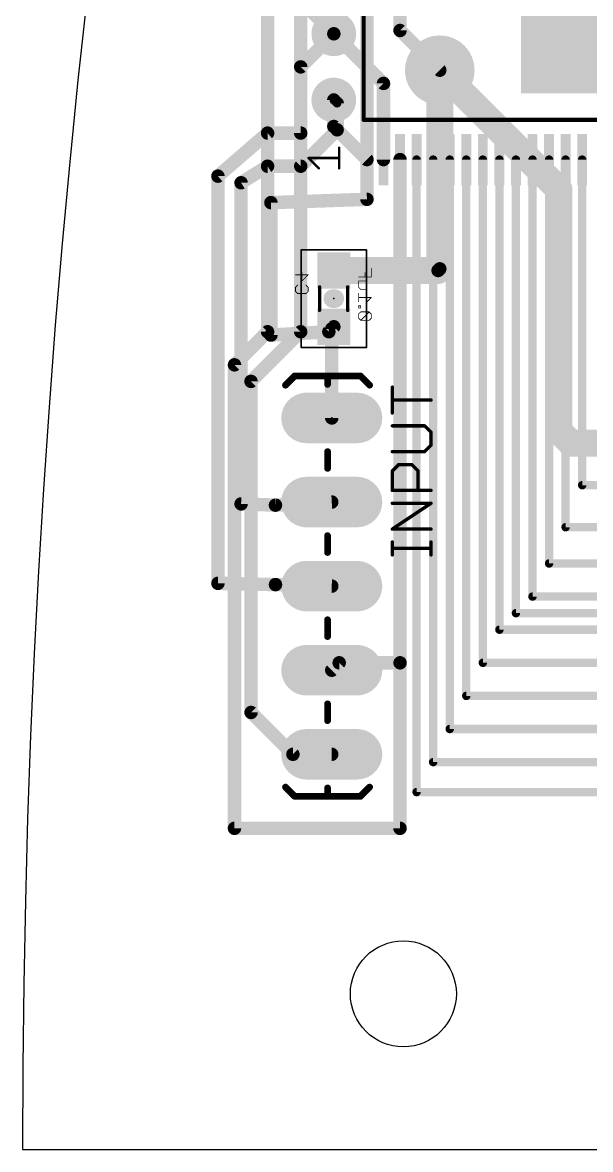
# Model space of a CAD drawing. Extents: x -46 to 149, y 1 to 263.
# Drawn here: x -46.4 to -29.25, y 1.3 to 35.34 of the extents above; entities that cross this region are included whole.
import ezdxf

# ---------------------------------------------------------------- set-up
doc = ezdxf.new("R2010")
doc.units = 0
for name, color, linetype in [('1', 22, 'CONTINUOUS'), ('16', 175, 'CONTINUOUS'), ('17', 82, 'CONTINUOUS'), ('18', 82, 'CONTINUOUS'), ('20', 7, 'CONTINUOUS'), ('21', 253, 'CONTINUOUS'), ('22', 253, 'CONTINUOUS'), ('23', 7, 'CONTINUOUS'), ('24', 7, 'CONTINUOUS'), ('25', 253, 'CONTINUOUS'), ('26', 253, 'CONTINUOUS'), ('28', 253, 'CONTINUOUS'), ('40', 175, 'CONTINUOUS'), ('52', 253, 'CONTINUOUS')]:
    doc.layers.add(name, color=color, linetype=linetype)

# ---------------------------------------------------------------- blocks, each defined once
blk = doc.blocks.new('RECT')
blk.add_solid([(-0.5, -0.5), (0.5, -0.5), (-0.5, 0.5), (0.5, 0.5)])
blk = doc.blocks.new('LONGP100')
at = {"const_width": 1}
blk.add_lwpolyline([(-0.5, 0), (0.5, 0)], dxfattribs=at)
at = {"const_width": 0.5}
for points in [[(-0.5, 0.25, 1), (-0.5, -0.25)], [(0.5, -0.25, 1), (0.5, 0.25)]]:
    blk.add_lwpolyline(points, format="xyb", dxfattribs=at)
blk = doc.blocks.new('ROUNDV')
at = {"const_width": 0.5}
blk.add_lwpolyline([(0, -0.25, 1), (0, 0.25, 1), (0, -0.25)], format="xyb", dxfattribs=at)

msp = doc.modelspace()

# ---------------------------------------------------------------- linework, layer by layer
at = {"layer": '1'}
for points, const_width in [([(-35, 38.75), (-35, 35.1)], 0.4064), ([(-39, 37), (-39, 26)], 0.4064), ([(-38, 26), (-38, 36)], 0.4064), ([(-37, 35), (-35.5, 33.5)], 0.4064), ([(-35, 35.1), (-33.8, 33.9)], 0.4064), ([(-35.5, 31.2), (-35.5, 33.5)], 0.4064), ([(-37, 33), (-37, 32.2)], 0.4064), ([(-37, 32.2), (-36, 31.2)], 0.4064), ([(-35, 31.2), (-35, 16)], 0.4064), ([(-34.5, 12.095), (-34.5, 31.2)], 0.254), ([(-34, 31.2), (-34, 13)], 0.254), ([(-33.5, 14), (-33.5, 31.2)], 0.254), ([(-33, 15), (-33, 31.2)], 0.254), ([(-32.5, 31.2), (-32.5, 16)], 0.254), ([(-32, 31.2), (-32, 17)], 0.254), ([(-31.5, 31.2), (-31.5, 17.5)], 0.254), ([(-31, 31.2), (-31, 18)], 0.254), ([(-30.5, 19), (-30.5, 31.2)], 0.254), ([(-30, 20.095), (-30, 31.2)], 0.254), ([(-29.5, 21.365), (-29.5, 31.2)], 0.254), ([(-39, 26), (-40, 25)], 0.4064), ([(-39.5, 24.5), (-38, 26)], 0.4064), ([(-40, 25), (-40, 11)], 0.4064), ([(-39.5, 14.5), (-39.5, 24.5)], 0.4064), ([(-16, 21.365), (-29.5, 21.365)], 0.254), ([(-16, 20.095), (-30, 20.095)], 0.254), ([(-27, 19), (-30.5, 19)], 0.254), ([(-31, 18), (-25, 18)], 0.254), ([(-31.5, 17.5), (-21.5, 17.5)], 0.254), ([(-32, 17), (-21, 17)], 0.254), ([(-36.838, 16), (-37.062, 15.776)], 0.4064), ([(-35, 16), (-36.838, 16)], 0.4064), ([(-35, 11), (-35, 16)], 0.4064), ([(-32.5, 16), (-20.5, 16)], 0.254), ([(-20, 15), (-33, 15)], 0.254), ([(-38.236, 13.236), (-39.5, 14.5)], 0.4064), ([(-19, 14), (-33.5, 14)], 0.254), ([(-37.062, 13.236), (-38.236, 13.236)], 0.4064), ([(-34, 13), (-18.5, 13)], 0.254), ([(-16, 12.095), (-34.5, 12.095)], 0.254), ([(-40, 11), (-35, 11)], 0.4064)]:
    msp.add_lwpolyline(points, dxfattribs=dict(at, const_width=const_width))
for points, const_width in [([(-36.9282, 35.0718, 1), (-37.0718, 34.9282)], 0.2032), ([(-35.1016, 35.1, 1), (-34.8984, 35.1)], 0.2032), ([(-34.9282, 35.1718, 1), (-35.0718, 35.0282)], 0.2032), ([(-33.8718, 33.8282, 1), (-33.7282, 33.9718)], 0.2032), ([(-35.3984, 33.5, 1), (-35.6016, 33.5)], 0.2032), ([(-35.5718, 33.4282, 1), (-35.4282, 33.5718)], 0.2032), ([(-36.8984, 33, 1), (-37.1016, 33)], 0.2032), ([(-36.9282, 32.2718, 1), (-37.0718, 32.1282)], 0.2032), ([(-37.1016, 32.2, 1), (-36.8984, 32.2)], 0.2032), ([(-36.0718, 31.1282, 1), (-35.9282, 31.2718)], 0.2032), ([(-34.8984, 31.2, 1), (-35.1016, 31.2)], 0.2032), ([(-34.4365, 31.2, 1), (-34.5635, 31.2)], 0.127), ([(-33.9365, 31.2, 1), (-34.0635, 31.2)], 0.127), ([(-33.4365, 31.2, 1), (-33.5635, 31.2)], 0.127), ([(-32.9365, 31.2, 1), (-33.0635, 31.2)], 0.127), ([(-32.4365, 31.2, 1), (-32.5635, 31.2)], 0.127), ([(-31.9365, 31.2, 1), (-32.0635, 31.2)], 0.127), ([(-31.4365, 31.2, 1), (-31.5635, 31.2)], 0.127), ([(-30.9365, 31.2, 1), (-31.0635, 31.2)], 0.127), ([(-30.4365, 31.2, 1), (-30.5635, 31.2)], 0.127), ([(-29.9365, 31.2, 1), (-30.0635, 31.2)], 0.127), ([(-29.4365, 31.2, 1), (-29.5635, 31.2)], 0.127), ([(-35.6016, 31.2, 1), (-35.3984, 31.2)], 0.2032), ([(-39.1016, 26, 1), (-38.8984, 26)], 0.2032), ([(-38.9282, 25.9282, 1), (-39.0718, 26.0718)], 0.2032), ([(-38.1016, 26, 1), (-37.8984, 26)], 0.2032), ([(-37.9282, 25.9282, 1), (-38.0718, 26.0718)], 0.2032), ([(-39.8984, 25, 1), (-40.1016, 25)], 0.2032), ([(-40.0718, 25.0718, 1), (-39.9282, 24.9282)], 0.2032), ([(-39.3984, 24.5, 1), (-39.6016, 24.5)], 0.2032), ([(-39.5718, 24.5718, 1), (-39.4282, 24.4282)], 0.2032), ([(-29.5, 21.4285, 1), (-29.5, 21.3015)], 0.127), ([(-29.5635, 21.365, 1), (-29.4365, 21.365)], 0.127), ([(-30, 20.1585, 1), (-30, 20.0315)], 0.127), ([(-30.0635, 20.095, 1), (-29.9365, 20.095)], 0.127), ([(-30.5, 19.0635, 1), (-30.5, 18.9365)], 0.127), ([(-30.5635, 19, 1), (-30.4365, 19)], 0.127), ([(-31, 18.0635, 1), (-31, 17.9365)], 0.127), ([(-31.0635, 18, 1), (-30.9365, 18)], 0.127), ([(-31.5, 17.5635, 1), (-31.5, 17.4365)], 0.127), ([(-31.5635, 17.5, 1), (-31.4365, 17.5)], 0.127), ([(-32, 17.0635, 1), (-32, 16.9365)], 0.127), ([(-32.0635, 17, 1), (-31.9365, 17)], 0.127), ([(-36.838, 16.1016, 1), (-36.838, 15.8984)], 0.2032), ([(-36.7662, 15.9282, 1), (-36.9098, 16.0718)], 0.2032), ([(-34.8984, 16, 1), (-35.1016, 16)], 0.2032), ([(-35.1016, 16, 1), (-34.8984, 16)], 0.2032), ([(-35, 15.8984, 1), (-35, 16.1016)], 0.2032), ([(-32.5, 16.0635, 1), (-32.5, 15.9365)], 0.127), ([(-32.5635, 16, 1), (-32.4365, 16)], 0.127), ([(-37.1338, 15.8478, 1), (-36.9902, 15.7042)], 0.2032), ([(-33, 15.0635, 1), (-33, 14.9365)], 0.127), ([(-33.0635, 15, 1), (-32.9365, 15)], 0.127), ([(-39.4282, 14.5718, 1), (-39.5718, 14.4282)], 0.2032), ([(-39.6016, 14.5, 1), (-39.3984, 14.5)], 0.2032), ([(-33.5, 14.0635, 1), (-33.5, 13.9365)], 0.127), ([(-33.5635, 14, 1), (-33.4365, 14)], 0.127), ([(-38.236, 13.3376, 1), (-38.236, 13.1344)], 0.2032), ([(-38.3078, 13.1642, 1), (-38.1642, 13.3078)], 0.2032), ([(-37.062, 13.1344, 1), (-37.062, 13.3376)], 0.2032), ([(-34, 13.0635, 1), (-34, 12.9365)], 0.127), ([(-34.0635, 13, 1), (-33.9365, 13)], 0.127), ([(-34.5, 12.1585, 1), (-34.5, 12.0315)], 0.127), ([(-34.5635, 12.095, 1), (-34.4365, 12.095)], 0.127), ([(-40, 11.1016, 1), (-40, 10.8984)], 0.2032), ([(-40.1016, 11, 1), (-39.8984, 11)], 0.2032), ([(-35.1016, 11, 1), (-34.8984, 11)], 0.2032), ([(-35, 10.8984, 1), (-35, 11.1016)], 0.2032)]:
    msp.add_lwpolyline(points, format="xyb", dxfattribs=dict(at, const_width=const_width))
at = {"layer": '16'}
for points, const_width in [([(-37, 35), (-38, 36)], 0.4064), ([(-36, 36.2), (-36, 30)], 0.4064), ([(-38, 34), (-37, 35)], 0.4064), ([(-38, 32), (-38, 34)], 0.4064), ([(-33.8, 33.9), (-33.8, 27.9)], 0.8128), ([(-33.8, 33.9), (-30.2, 30.3)], 0.8128), ([(-36.9, 32.9), (-37, 33)], 0.254), ([(-36.9, 32.1), (-36.9, 32.9)], 0.4064), ([(-40.5, 30.7), (-39, 32)], 0.4064), ([(-39, 32), (-38, 32)], 0.4064), ([(-38, 31), (-36.9, 32.1)], 0.4064), ([(-39.8, 30.5), (-39, 31)], 0.4064), ([(-39, 31), (-38, 31)], 0.4064), ([(-40.5, 18.4), (-40.5, 30.7)], 0.4064), ([(-39.8, 20.8), (-39.8, 30.5)], 0.4064), ([(-30.2, 30.3), (-30.2, 23)], 0.8128), ([(-36, 30), (-38.9, 29.9)], 0.4064), ([(-38.9, 29.9), (-38.9, 25.9)], 0.4064), ([(-33.85, 27.85), (-37, 27.85)], 0.8128), ([(-33.8, 27.9), (-33.85, 27.85)], 0.4064), ([(-37.062, 26.088), (-37, 26.15)], 0.6096), ([(-37.15, 26), (-37, 26.15)], 0.4064), ([(-37.062, 23.396), (-37.062, 26.088)], 0.4064), ([(-38.9, 25.9), (-37.15, 26)], 0.4064), ([(-30.2, 23), (-29.835, 22.635)], 0.8128), ([(-29.835, 22.635), (-16, 22.635)], 0.8128), ([(-38.762, 20.762), (-39.8, 20.8)], 0.4064), ([(-37.062, 20.856), (-38.762, 20.762)], 0.4064), ([(-38.762, 18.362), (-40.5, 18.4)], 0.4064), ([(-37.062, 18.316), (-38.762, 18.362)], 0.4064)]:
    msp.add_lwpolyline(points, dxfattribs=dict(at, const_width=const_width))
for points, const_width in [([(-36.9282, 34.9282, 1), (-37.0718, 35.0718)], 0.2032), ([(-37.0718, 34.9282, 1), (-36.9282, 35.0718)], 0.2032), ([(-37.8984, 34, 1), (-38.1016, 34)], 0.2032), ([(-38.0718, 34.0718, 1), (-37.9282, 33.9282)], 0.2032), ([(-33.5968, 33.9, 1), (-34.0032, 33.9)], 0.4064), ([(-33.6563, 34.0437, 1), (-33.9437, 33.7563)], 0.4064), ([(-36.9551, 33.0449, 1), (-37.0449, 32.9551)], 0.127), ([(-36.7984, 32.9, 1), (-37.0016, 32.9)], 0.2032), ([(-36.9449, 32.8551, 1), (-36.8551, 32.9449)], 0.127), ([(-39, 32.1016, 1), (-39, 31.8984)], 0.2032), ([(-38.9335, 31.9232, 1), (-39.0665, 32.0768)], 0.2032), ([(-38.1016, 32, 1), (-37.8984, 32)], 0.2032), ([(-38, 31.8984, 1), (-38, 32.1016)], 0.2032), ([(-37.0016, 32.1, 1), (-36.7984, 32.1)], 0.2032), ([(-36.8282, 32.0282, 1), (-36.9718, 32.1718)], 0.2032), ([(-39, 31.1016, 1), (-39, 30.8984)], 0.2032), ([(-38.9462, 30.9138, 1), (-39.0538, 31.0862)], 0.2032), ([(-38.0718, 31.0718, 1), (-37.9282, 30.9282)], 0.2032), ([(-38, 30.8984, 1), (-38, 31.1016)], 0.2032), ([(-40.3984, 30.7, 1), (-40.6016, 30.7)], 0.2032), ([(-40.5665, 30.7768, 1), (-40.4335, 30.6232)], 0.2032), ([(-39.6984, 30.5, 1), (-39.9016, 30.5)], 0.2032), ([(-39.8538, 30.5862, 1), (-39.7462, 30.4138)], 0.2032), ([(-29.9968, 30.3, 1), (-30.4032, 30.3)], 0.4064), ([(-30.3437, 30.1563, 1), (-30.0563, 30.4437)], 0.4064), ([(-38.7984, 29.9, 1), (-39.0016, 29.9)], 0.2032), ([(-38.9035, 30.0015, 1), (-38.8965, 29.7985)], 0.2032), ([(-36.1016, 30, 1), (-35.8984, 30)], 0.2032), ([(-35.9965, 29.8985, 1), (-36.0035, 30.1015)], 0.2032), ([(-37, 28.0532, 1), (-37, 27.6468)], 0.4064), ([(-33.85, 27.6468, 1), (-33.85, 28.0532)], 0.4064), ([(-34.0032, 27.9, 1), (-33.5968, 27.9)], 0.4064), ([(-33.9218, 27.9218, 1), (-33.7782, 27.7782)], 0.2032), ([(-33.7282, 27.8282, 1), (-33.8718, 27.9718)], 0.2032), ([(-37.1698, 26.1958, 1), (-36.9542, 25.9802)], 0.3048), ([(-36.9604, 26.088, 1), (-37.1636, 26.088)], 0.2032), ([(-36.8922, 26.0422, 1), (-37.1078, 26.2578)], 0.3048), ([(-36.9282, 26.0782, 1), (-37.0718, 26.2218)], 0.2032), ([(-38.9058, 26.0014, 1), (-38.8942, 25.7986)], 0.2032), ([(-39.0016, 25.9, 1), (-38.7984, 25.9)], 0.2032), ([(-37.2218, 26.0718, 1), (-37.0782, 25.9282)], 0.2032), ([(-37.1442, 25.8986, 1), (-37.1558, 26.1014)], 0.2032), ([(-37.1636, 23.396, 1), (-36.9604, 23.396)], 0.2032), ([(-30.0563, 23.1437, 1), (-30.3437, 22.8563)], 0.4064), ([(-30.4032, 23, 1), (-29.9968, 23)], 0.4064), ([(-29.835, 22.8382, 1), (-29.835, 22.4318)], 0.4064), ([(-29.9787, 22.4913, 1), (-29.6913, 22.7787)], 0.4064), ([(-39.7963, 20.9015, 1), (-39.8037, 20.6985)], 0.2032), ([(-39.9016, 20.8, 1), (-39.6984, 20.8)], 0.2032), ([(-38.7676, 20.8634, 1), (-38.7564, 20.6606)], 0.2032), ([(-38.7657, 20.6605, 1), (-38.7583, 20.8635)], 0.2032), ([(-37.0564, 20.7546, 1), (-37.0676, 20.9574)], 0.2032), ([(-40.4978, 18.5016, 1), (-40.5022, 18.2984)], 0.2032), ([(-40.6016, 18.4, 1), (-40.3984, 18.4)], 0.2032), ([(-38.7593, 18.4636, 1), (-38.7647, 18.2604)], 0.2032), ([(-38.7642, 18.2604, 1), (-38.7598, 18.4636)], 0.2032), ([(-37.0647, 18.2144, 1), (-37.0593, 18.4176)], 0.2032)]:
    msp.add_lwpolyline(points, format="xyb", dxfattribs=dict(at, const_width=const_width))
at = {"layer": '20'}
msp.add_line((-46.4, 1.3), (-0.8, 1.3), dxfattribs=at)
msp.add_circle((-34.9, 6), 1.6, dxfattribs=at)
msp.add_arc((259.6429, 1.5887), 306.0431, 121.3324, 180.054, dxfattribs=at)
at = {"layer": '21'}
for points, const_width in [([(-36.1, 37.6), (-36.1, 32.4)], 0.127), ([(-36.1, 32.4), (-22.4, 32.4)], 0.127), ([(-36.8381, 30.9381), (-36.8381, 31.5545)], 0.0762), ([(-37.4545, 30.9381), (-37.7627, 31.2463)], 0.0762), ([(-37.7627, 31.2463), (-36.8381, 31.2463)], 0.0762), ([(-38.1796, 24.666), (-38.459, 24.3866)], 0.2032), ([(-37.189, 24.666), (-38.1796, 24.666)], 0.2032), ([(-37.189, 24.666), (-37.189, 24.412)], 0.2032), ([(-37.189, 24.666), (-36.1984, 24.666)], 0.2032), ([(-36.1984, 24.666), (-35.919, 24.3866)], 0.2032), ([(-37.189, 21.872), (-37.189, 22.38)], 0.2032), ([(-37.189, 19.332), (-37.189, 19.84)], 0.2032), ([(-37.189, 16.792), (-37.189, 17.3)], 0.2032), ([(-37.189, 14.252), (-37.189, 14.76)], 0.2032), ([(-38.1796, 11.966), (-38.459, 12.2454)], 0.2032), ([(-37.189, 11.966), (-37.189, 12.22)], 0.2032), ([(-36.1984, 11.966), (-35.919, 12.2454)], 0.2032), ([(-37.189, 11.966), (-38.1796, 11.966)], 0.2032), ([(-37.189, 11.966), (-36.1984, 11.966)], 0.2032)]:
    msp.add_lwpolyline(points, dxfattribs=dict(at, const_width=const_width))
for points, const_width in [([(-36.1, 32.4318, 1), (-36.1, 32.3682)], 0.0635), ([(-36.1318, 32.4, 1), (-36.0682, 32.4)], 0.0635), ([(-36.8191, 31.5545, 1), (-36.8572, 31.5545)], 0.0381), ([(-37.7492, 31.2598, 1), (-37.7762, 31.2328)], 0.0381), ([(-37.7627, 31.2653, 1), (-37.7627, 31.2272)], 0.0381), ([(-36.8381, 31.2272, 1), (-36.8381, 31.2653)], 0.0381), ([(-37.468, 30.9246, 1), (-37.441, 30.9516)], 0.0381), ([(-36.8572, 30.9381, 1), (-36.8191, 30.9381)], 0.0381), ([(-38.1796, 24.7168, 1), (-38.1796, 24.6152)], 0.1016), ([(-38.1437, 24.6301, 1), (-38.2155, 24.7019)], 0.1016), ([(-37.1382, 24.666, 1), (-37.2398, 24.666)], 0.1016), ([(-37.189, 24.7168, 1), (-37.189, 24.6152)], 0.1016), ([(-37.189, 24.6152, 1), (-37.189, 24.7168)], 0.1016), ([(-36.1625, 24.7019, 1), (-36.2343, 24.6301)], 0.1016), ([(-36.1984, 24.6152, 1), (-36.1984, 24.7168)], 0.1016), ([(-38.4949, 24.4225, 1), (-38.4231, 24.3507)], 0.1016), ([(-37.2398, 24.412, 1), (-37.1382, 24.412)], 0.1016), ([(-35.9549, 24.3507, 1), (-35.8831, 24.4225)], 0.1016), ([(-37.1382, 22.38, 1), (-37.2398, 22.38)], 0.1016), ([(-37.2398, 21.872, 1), (-37.1382, 21.872)], 0.1016), ([(-37.1382, 19.84, 1), (-37.2398, 19.84)], 0.1016), ([(-37.2398, 19.332, 1), (-37.1382, 19.332)], 0.1016), ([(-37.1382, 17.3, 1), (-37.2398, 17.3)], 0.1016), ([(-37.2398, 16.792, 1), (-37.1382, 16.792)], 0.1016), ([(-37.1382, 14.76, 1), (-37.2398, 14.76)], 0.1016), ([(-37.2398, 14.252, 1), (-37.1382, 14.252)], 0.1016), ([(-38.4231, 12.2813, 1), (-38.4949, 12.2095)], 0.1016), ([(-37.1382, 12.22, 1), (-37.2398, 12.22)], 0.1016), ([(-35.8831, 12.2095, 1), (-35.9549, 12.2813)], 0.1016), ([(-38.1796, 12.0168, 1), (-38.1796, 11.9152)], 0.1016), ([(-38.2155, 11.9301, 1), (-38.1437, 12.0019)], 0.1016), ([(-37.189, 12.0168, 1), (-37.189, 11.9152)], 0.1016), ([(-37.2398, 11.966, 1), (-37.1382, 11.966)], 0.1016), ([(-37.189, 11.9152, 1), (-37.189, 12.0168)], 0.1016), ([(-36.2343, 12.0019, 1), (-36.1625, 11.9301)], 0.1016), ([(-36.1984, 11.9152, 1), (-36.1984, 12.0168)], 0.1016)]:
    msp.add_lwpolyline(points, format="xyb", dxfattribs=dict(at, const_width=const_width))
at = {"layer": '22', "const_width": 0.5588}
msp.add_lwpolyline([(-37.0305, 27), (-36.9695, 27)], dxfattribs=at)
at = {"layer": '22', "const_width": 0.2794}
for points in [[(-37.0305, 27.1397, 1), (-37.0305, 26.8603)], [(-36.9695, 26.8603, 1), (-36.9695, 27.1397)]]:
    msp.add_lwpolyline(points, format="xyb", dxfattribs=at)
at = {"layer": '23'}
msp.add_point((-37.062, 23.396), dxfattribs=at)
at = {"layer": '24'}
msp.add_point((-37, 27), dxfattribs=at)
at = {"layer": '25', "const_width": 0.1016}
for points in [[(-35.2342, 23.5474), (-35.2342, 24.327)], [(-34.0648, 23.9372), (-35.2342, 23.9372)], [(-34.2597, 23.1576), (-35.2342, 23.1576)], [(-34.0648, 22.9627), (-34.2597, 23.1576)], [(-34.0648, 22.5729), (-34.0648, 22.9627)], [(-34.2597, 22.378), (-34.0648, 22.5729)], [(-35.2342, 22.378), (-34.2597, 22.378)], [(-35.2342, 21.7933), (-35.0393, 21.9882)], [(-35.2342, 21.2086), (-35.2342, 21.7933)], [(-35.0393, 21.9882), (-34.6495, 21.9882)], [(-34.6495, 21.9882), (-34.4546, 21.7933)], [(-34.4546, 21.7933), (-34.4546, 21.2086)], [(-34.0648, 21.2086), (-35.2342, 21.2086)], [(-35.2342, 20.0392), (-34.0648, 20.8188)], [(-34.0648, 20.8188), (-35.2342, 20.8188)], [(-34.0648, 20.0392), (-35.2342, 20.0392)], [(-35.2342, 19.2596), (-35.2342, 19.6494)], [(-34.0648, 19.4545), (-35.2342, 19.4545)], [(-34.0648, 19.2596), (-34.0648, 19.6494)]]:
    msp.add_lwpolyline(points, dxfattribs=at)
at = {"layer": '25', "const_width": 0.0508}
for points in [[(-35.2088, 24.327, 1), (-35.2596, 24.327)], [(-35.2342, 23.9626, 1), (-35.2342, 23.9118)], [(-34.0648, 23.9118, 1), (-34.0648, 23.9626)], [(-35.2596, 23.5474, 1), (-35.2088, 23.5474)], [(-35.2342, 23.183, 1), (-35.2342, 23.1322)], [(-34.2417, 23.1756, 1), (-34.2777, 23.1396)], [(-34.2597, 23.1322, 1), (-34.2597, 23.183)], [(-34.0394, 22.9627, 1), (-34.0902, 22.9627)], [(-34.0828, 22.9447, 1), (-34.0468, 22.9807)], [(-34.0902, 22.5729, 1), (-34.0394, 22.5729)], [(-34.0468, 22.5549, 1), (-34.0828, 22.5909)], [(-35.2342, 22.4034, 1), (-35.2342, 22.3526)], [(-34.2777, 22.396, 1), (-34.2417, 22.36)], [(-34.2597, 22.3526, 1), (-34.2597, 22.4034)], [(-35.2522, 21.8113, 1), (-35.2162, 21.7753)], [(-35.2088, 21.7933, 1), (-35.2596, 21.7933)], [(-35.0393, 22.0136, 1), (-35.0393, 21.9628)], [(-35.0213, 21.9702, 1), (-35.0573, 22.0062)], [(-34.6315, 22.0062, 1), (-34.6675, 21.9702)], [(-34.6495, 21.9628, 1), (-34.6495, 22.0136)], [(-34.4292, 21.7933, 1), (-34.48, 21.7933)], [(-34.4726, 21.7753, 1), (-34.4366, 21.8113)], [(-35.2342, 21.234, 1), (-35.2342, 21.1832)], [(-35.2596, 21.2086, 1), (-35.2088, 21.2086)], [(-34.48, 21.2086, 1), (-34.4292, 21.2086)], [(-34.0648, 21.1832, 1), (-34.0648, 21.234)], [(-35.2342, 20.8442, 1), (-35.2342, 20.7934)], [(-34.0507, 20.7977, 1), (-34.0789, 20.8399)], [(-34.0648, 20.7934, 1), (-34.0648, 20.8442)], [(-35.2342, 20.0646, 1), (-35.2342, 20.0138)], [(-35.2483, 20.0603, 1), (-35.2201, 20.0181)], [(-34.0648, 20.0138, 1), (-34.0648, 20.0646)], [(-35.2088, 19.6494, 1), (-35.2596, 19.6494)], [(-35.2342, 19.4799, 1), (-35.2342, 19.4291)], [(-34.0394, 19.6494, 1), (-34.0902, 19.6494)], [(-34.0648, 19.4291, 1), (-34.0648, 19.4799)], [(-35.2596, 19.2596, 1), (-35.2088, 19.2596)], [(-34.0902, 19.2596, 1), (-34.0394, 19.2596)]]:
    msp.add_lwpolyline(points, format="xyb", dxfattribs=at)
at = {"layer": '26', "const_width": 0.0254}
for points in [[(-38.1557, 27.7182), (-37.7744, 27.7182)], [(-37.965, 27.5275), (-37.965, 27.7817)], [(-37.7744, 27.7182), (-37.965, 27.5275)], [(-38.1557, 27.3439), (-38.0921, 27.4075)], [(-38.1557, 27.2168), (-38.1557, 27.3439)], [(-37.8379, 27.4075), (-37.7744, 27.3439)], [(-37.7744, 27.3439), (-37.7744, 27.2168)], [(-38.0921, 27.1533), (-38.1557, 27.2168)], [(-37.8379, 27.1533), (-38.0921, 27.1533)], [(-37.7744, 27.2168), (-37.8379, 27.1533)]]:
    msp.add_lwpolyline(points, dxfattribs=at)
at = {"layer": '26', "const_width": 0.0127}
for points in [[(-38.1557, 27.7245, 1), (-38.1557, 27.7118)], [(-37.9587, 27.7817, 1), (-37.9714, 27.7817)], [(-37.7699, 27.7137, 1), (-37.7789, 27.7226)], [(-37.7744, 27.7118, 1), (-37.7744, 27.7245)], [(-38.1494, 27.3439, 1), (-38.1621, 27.3439)], [(-38.1602, 27.3484, 1), (-38.1512, 27.3395)], [(-38.0877, 27.403, 1), (-38.0966, 27.412)], [(-37.9714, 27.5275, 1), (-37.9587, 27.5275)], [(-37.9695, 27.532, 1), (-37.9605, 27.523)], [(-37.8334, 27.412, 1), (-37.8424, 27.403)], [(-37.768, 27.3439, 1), (-37.7807, 27.3439)], [(-37.7789, 27.3395, 1), (-37.7699, 27.3484)], [(-38.1512, 27.2213, 1), (-38.1602, 27.2123)], [(-38.1621, 27.2168, 1), (-38.1494, 27.2168)], [(-38.0921, 27.1596, 1), (-38.0921, 27.1469)], [(-38.0966, 27.1488, 1), (-38.0877, 27.1578)], [(-37.8424, 27.1578, 1), (-37.8334, 27.1488)], [(-37.8379, 27.1469, 1), (-37.8379, 27.1596)], [(-37.7807, 27.2168, 1), (-37.768, 27.2168)], [(-37.7699, 27.2123, 1), (-37.7789, 27.2213)]]:
    msp.add_lwpolyline(points, format="xyb", dxfattribs=at)
at = {"layer": '28', "const_width": 0.0254}
for points in [[(-35.8694, 27.6545), (-35.8694, 27.9087)], [(-36.2507, 27.6545), (-35.8694, 27.6545)], [(-36.06, 27.6545), (-36.06, 27.7816)], [(-36.2507, 27.3438), (-36.2507, 27.5345)], [(-36.2507, 27.5345), (-35.9965, 27.5345)], [(-36.1871, 27.2803), (-36.2507, 27.3438)], [(-35.9965, 27.2803), (-36.1871, 27.2803)], [(-36.2507, 26.9061), (-36.2507, 27.1603)], [(-35.8694, 27.0332), (-36.2507, 27.0332)], [(-35.9965, 26.9061), (-35.8694, 27.0332)], [(-36.1871, 26.7825), (-36.2507, 26.7825)], [(-36.2507, 26.7825), (-36.2507, 26.719)], [(-36.2507, 26.719), (-36.1871, 26.719)], [(-36.1871, 26.599), (-36.2507, 26.5354)], [(-36.1871, 26.719), (-36.1871, 26.7825)], [(-35.9329, 26.599), (-36.1871, 26.599)], [(-36.1871, 26.3448), (-35.9329, 26.599)], [(-35.8694, 26.5354), (-35.9329, 26.599)], [(-36.2507, 26.5354), (-36.2507, 26.4083)], [(-36.2507, 26.4083), (-36.1871, 26.3448)], [(-36.1871, 26.3448), (-35.9329, 26.3448)], [(-35.9329, 26.3448), (-35.8694, 26.4083)], [(-35.8694, 26.4083), (-35.8694, 26.5354)]]:
    msp.add_lwpolyline(points, dxfattribs=at)
at = {"layer": '28', "const_width": 0.0127}
for points in [[(-35.863, 27.9087, 1), (-35.8757, 27.9087)], [(-36.2507, 27.6608, 1), (-36.2507, 27.6481)], [(-36.0537, 27.7816, 1), (-36.0664, 27.7816)], [(-36.0664, 27.6545, 1), (-36.0537, 27.6545)], [(-35.8757, 27.6545, 1), (-35.863, 27.6545)], [(-35.8694, 27.6481, 1), (-35.8694, 27.6608)], [(-36.2507, 27.5408, 1), (-36.2507, 27.5281)], [(-36.2462, 27.3483, 1), (-36.2552, 27.3393)], [(-36.2444, 27.5345, 1), (-36.257, 27.5345)], [(-36.257, 27.3438, 1), (-36.2444, 27.3438)], [(-36.1871, 27.2866, 1), (-36.1871, 27.2739)], [(-36.1916, 27.2758, 1), (-36.1827, 27.2848)], [(-35.9965, 27.5281, 1), (-35.9965, 27.5408)], [(-35.9965, 27.2739, 1), (-35.9965, 27.2866)], [(-36.2507, 27.0395, 1), (-36.2507, 27.0268)], [(-36.2444, 27.1603, 1), (-36.257, 27.1603)], [(-36.257, 26.9061, 1), (-36.2444, 26.9061)], [(-36.001, 26.9106, 1), (-35.992, 26.9016)], [(-35.8649, 27.0287, 1), (-35.8739, 27.0377)], [(-35.8694, 27.0268, 1), (-35.8694, 27.0395)], [(-36.2507, 26.7889, 1), (-36.2507, 26.7762)], [(-36.2507, 26.7253, 1), (-36.2507, 26.7126)], [(-36.2444, 26.7825, 1), (-36.257, 26.7825)], [(-36.257, 26.719, 1), (-36.2444, 26.719)], [(-36.1808, 26.7825, 1), (-36.1935, 26.7825)], [(-36.1935, 26.719, 1), (-36.1808, 26.719)], [(-36.1871, 26.6053, 1), (-36.1871, 26.5926)], [(-36.1827, 26.5945, 1), (-36.1916, 26.6035)], [(-36.1871, 26.7762, 1), (-36.1871, 26.7889)], [(-36.1871, 26.7126, 1), (-36.1871, 26.7253)], [(-35.9284, 26.6035, 1), (-35.9374, 26.5945)], [(-35.9284, 26.5945, 1), (-35.9374, 26.6035)], [(-35.9329, 26.5926, 1), (-35.9329, 26.6053)], [(-36.2552, 26.5399, 1), (-36.2462, 26.5309)], [(-36.2462, 26.4128, 1), (-36.2552, 26.4038)], [(-36.2444, 26.5354, 1), (-36.257, 26.5354)], [(-36.257, 26.4083, 1), (-36.2444, 26.4083)], [(-36.1871, 26.3511, 1), (-36.1871, 26.3384)], [(-36.1916, 26.3493, 1), (-36.1827, 26.3403)], [(-36.1916, 26.3403, 1), (-36.1827, 26.3493)], [(-35.9374, 26.3493, 1), (-35.9284, 26.3403)], [(-35.9329, 26.3384, 1), (-35.9329, 26.3511)], [(-35.863, 26.5354, 1), (-35.8757, 26.5354)], [(-35.8757, 26.4083, 1), (-35.863, 26.4083)], [(-35.8739, 26.5309, 1), (-35.8649, 26.5399)], [(-35.8649, 26.4038, 1), (-35.8739, 26.4128)]]:
    msp.add_lwpolyline(points, format="xyb", dxfattribs=at)
at = {"layer": '40', "const_width": 0.0508}
for points in [[(-37.983, 28.473), (-37.983, 25.527)], [(-36.017, 28.473), (-37.983, 28.473)], [(-36.017, 25.527), (-36.017, 28.473)], [(-37.983, 25.527), (-36.017, 25.527)]]:
    msp.add_lwpolyline(points, dxfattribs=at)
at = {"layer": '40', "const_width": 0.0254}
for points in [[(-37.9703, 28.473, 1), (-37.9957, 28.473)], [(-37.983, 28.4857, 1), (-37.983, 28.4603)], [(-36.0043, 28.473, 1), (-36.0297, 28.473)], [(-36.017, 28.4603, 1), (-36.017, 28.4857)], [(-37.983, 25.5397, 1), (-37.983, 25.5143)], [(-37.9957, 25.527, 1), (-37.9703, 25.527)], [(-36.0297, 25.527, 1), (-36.0043, 25.527)], [(-36.017, 25.5143, 1), (-36.017, 25.5397)]]:
    msp.add_lwpolyline(points, format="xyb", dxfattribs=at)
at = {"layer": '52', "const_width": 0.1016}
for points in [[(-37.432, 27.356), (-37.432, 26.644)], [(-36.581, 27.356), (-36.581, 26.644)]]:
    msp.add_lwpolyline(points, dxfattribs=at)
at = {"layer": '52', "const_width": 0.0508}
for points in [[(-37.4066, 27.356, 1), (-37.4574, 27.356)], [(-36.5556, 27.356, 1), (-36.6064, 27.356)], [(-37.4574, 26.644, 1), (-37.4066, 26.644)], [(-36.6064, 26.644, 1), (-36.5556, 26.644)]]:
    msp.add_lwpolyline(points, format="xyb", dxfattribs=at)

# ---------------------------------------------------------------- block references
at = {"layer": '1', "xscale": 3.6, "yscale": 4.7, "rotation": 90}
msp.add_blockref('RECT', (-29, 35), dxfattribs=at)
at = {"layer": '1', "xscale": 0.3, "yscale": 1.55}
for p in [(-36, 31.2), (-35.5, 31.2), (-35, 31.2), (-34.5, 31.2), (-34, 31.2), (-33.5, 31.2), (-33, 31.2), (-32.5, 31.2), (-32, 31.2), (-31.5, 31.2), (-31, 31.2), (-30.5, 31.2), (-30, 31.2), (-29.5, 31.2)]:
    msp.add_blockref('RECT', p, dxfattribs=at)
at = {"layer": '16', "xscale": 1.1, "rotation": 270}
for p in [(-37, 27.85), (-37, 26.15)]:
    msp.add_blockref('RECT', p, dxfattribs=at)
at = {"layer": '17', "xscale": 1.524, "yscale": 1.524}
for p in [(-37.062, 23.396), (-37.062, 23.396), (-37.062, 20.856), (-37.062, 20.856), (-37.062, 18.316), (-37.062, 18.316), (-37.062, 15.776), (-37.062, 15.776), (-37.062, 13.236), (-37.062, 13.236)]:
    msp.add_blockref('LONGP100', p, dxfattribs=at)
at = {"layer": '18'}
for p, xscale, yscale in [((-37, 35), 1.35, 1.35), ((-37, 35), 1.35, 1.35), ((-33.8, 33.9), 2.1, 2.1), ((-33.8, 33.9), 2.1, 2.1), ((-37, 33), 1.35, 1.35), ((-37, 33), 1.35, 1.35)]:
    msp.add_blockref('ROUNDV', p, dxfattribs=dict(at, xscale=xscale, yscale=yscale))
at = {"layer": '52', "xscale": 0.5001, "yscale": 0.95, "rotation": 270}
for p in [(-37.0051, 27.5882), (-37.0051, 26.4198)]:
    msp.add_blockref('RECT', p, dxfattribs=at)

doc.saveas('drawing.dxf')
